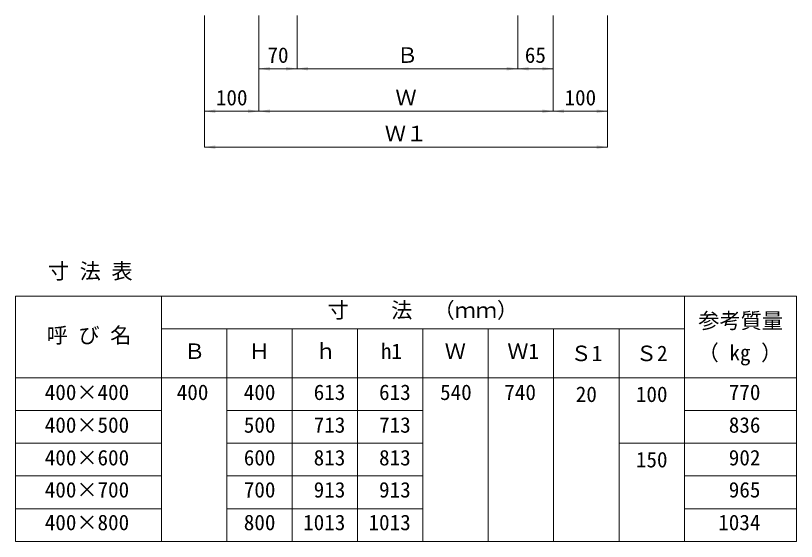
# Model space of a CAD drawing. Units: millimetres at full size. Extents: x 6872 to 78201, y -34623 to -7860.
# Drawn here: x 22126 to 23559, y -31337 to -30373 of the extents above; entities that cross this region are included whole.
import ezdxf
from ezdxf.enums import TextEntityAlignment as Align

# ---------------------------------------------------------------- set-up
doc = ezdxf.new("R2010")
doc.units = ezdxf.units.MM
doc.header["$LTSCALE"] = 16
for name, color, linetype, lineweight in [('0_2', 7, 'Continuous', 20), ('_0-0_', 7, 'Continuous', 20), ('_0-2_', 7, 'Continuous', 20), ('寸法線', 7, 'Continuous', 9)]:
    doc.layers.add(name, color=color, linetype=linetype, lineweight=lineweight)
doc.styles.add('ＭＳ ゴシック', font='')
doc.styles.get('ＭＳ ゴシック').set_extended_font_data('MS Gothic')

# ---------------------------------------------------------------- blocks, each defined once
blk = doc.blocks.new('filled_arrow')
at = {"color": 0, "linetype": 'Continuous', "lineweight": -2}
blk.add_solid([(7.5, 1.25), (0, 0), (7.5, -1.25)], dxfattribs=at)

msp = doc.modelspace()

# ---------------------------------------------------------------- linework, layer by layer
at = {"layer": '_0-0_'}
for p, q in [((23353.52, -30887.28), (23353.52, -31337.28)), ((22513.52, -30947.28), (22513.52, -31337.28)), ((22633.52, -30947.28), (22633.52, -31337.28)), ((22753.52, -30947.28), (22753.52, -31337.28)), ((22873.52, -30947.28), (22873.52, -31337.28)), ((22993.52, -30947.28), (22993.52, -31337.28)), ((23113.52, -30947.28), (23113.52, -31337.28)), ((23233.52, -30947.28), (23233.52, -31337.28))]:
    msp.add_line(p, q, dxfattribs=at)
at = {"layer": '_0-2_'}
for p, q in [((22125.79, -30887.28), (23559.14, -30887.28)), ((22125.79, -30887.28), (22125.79, -31337.28)), ((22393.52, -30887.28), (22393.52, -31337.28)), ((23353.52, -30887.28), (23353.52, -31337.28)), ((23559.14, -30887.28), (23559.14, -31337.28)), ((22393.52, -30947.28), (23353.52, -30947.28)), ((22125.79, -31037.28), (23559.14, -31037.28)), ((22125.79, -31037.28), (22500.79, -31037.28)), ((22125.79, -31097.28), (22393.52, -31097.28)), ((22513.52, -31097.28), (22873.52, -31097.28)), ((23353.52, -31097.28), (23559.14, -31097.28)), ((22393.52, -31157.28), (22125.79, -31157.28)), ((22513.52, -31157.28), (22873.52, -31157.28)), ((23233.52, -31157.28), (23559.14, -31157.28)), ((22125.79, -31217.28), (22393.52, -31217.28)), ((22513.52, -31217.28), (22873.52, -31217.28)), ((23353.52, -31217.28), (23559.14, -31217.28)), ((22393.52, -31277.28), (22125.79, -31277.28)), ((22513.52, -31277.28), (22873.52, -31277.28)), ((23353.52, -31277.28), (23559.14, -31277.28)), ((22125.79, -31337.28), (23559.14, -31337.28))]:
    msp.add_line(p, q, dxfattribs=at)
at = {"layer": '寸法線'}
for p, q in [((22472.47, -30372.54), (22472.47, -30613.89)), ((22472.47, -30372.54), (22472.47, -30547.99)), ((22572.47, -30372.54), (22572.47, -30547.99)), ((22572.47, -30372.54), (22572.47, -30469.93)), ((22572.47, -30372.54), (22572.47, -30547.99)), ((22642.47, -30372.54), (22642.47, -30469.93)), ((22642.47, -30372.54), (22642.47, -30469.93)), ((23047.47, -30372.54), (23047.47, -30469.93)), ((23047.47, -30372.54), (23047.47, -30469.93)), ((23112.47, -30372.54), (23112.47, -30547.99)), ((23112.47, -30372.54), (23112.47, -30469.93)), ((23112.47, -30372.54), (23112.47, -30547.99)), ((23212.47, -30372.54), (23212.47, -30613.89)), ((23212.47, -30372.54), (23212.47, -30547.99)), ((22642.47, -30469.93), (22572.47, -30469.93)), ((22642.47, -30469.93), (23047.47, -30469.93)), ((23047.47, -30469.93), (23112.47, -30469.93)), ((22572.47, -30547.99), (22472.47, -30547.99)), ((22572.47, -30547.99), (23112.47, -30547.99)), ((23112.47, -30547.99), (23212.47, -30547.99)), ((22472.47, -30613.89), (23212.47, -30613.89))]:
    msp.add_line(p, q, dxfattribs=at)

# ---------------------------------------------------------------- block references
at = {"layer": '寸法線', "xscale": 2.67, "yscale": 2.67}
for p in [(22572.47, -30469.93), (22642.47, -30469.93), (23047.47, -30469.93), (22472.47, -30547.99), (22572.47, -30547.99), (23112.47, -30547.99), (22472.47, -30613.89)]:
    msp.add_blockref('filled_arrow', p, dxfattribs=at)
at = {"layer": '寸法線', "xscale": 2.67, "yscale": 2.67, "rotation": 180}
for p in [(22642.47, -30469.93), (23047.47, -30469.93), (23112.47, -30469.93), (22572.47, -30547.99), (23112.47, -30547.99), (23212.47, -30547.99), (23212.47, -30613.89)]:
    msp.add_blockref('filled_arrow', p, dxfattribs=at)

# ---------------------------------------------------------------- texts
at = {"layer": '0_2', "style": 'ＭＳ ゴシック'}
for s, p in [('寸 法 表', (22185.22, -30864.16)), ('参考質量', (23379.16, -30955.11)), ('呼 び 名', (22182.88, -30981.88)), ('Ｂ', (22434.9, -31011.12)), ('Ｈ', (22553.92, -31011.12)), ('ｈ', (22675.6, -31011.12)), ('h1', (22796.29, -31011.12)), ('Ｗ', (22913.55, -31011.12)), ('Ｗ1', (23028.45, -31011.12)), ('（ kg ）', (23377.93, -31013.77)), ('400×400', (22179.27, -31086.45)), ('400', (22421.58, -31086.45)), ('400', (22544.66, -31086.45)), (' 613', (22653.63, -31086.45)), (' 613', (22773.63, -31086.45)), ('540', (22904.99, -31086.45)), ('740', (23022.92, -31086.45)), (' 770', (23415.66, -31086.45)), ('400×500', (22179.27, -31146.45)), ('500', (22544.66, -31146.45)), (' 713', (22653.63, -31146.45)), (' 713', (22773.63, -31146.45)), (' 836', (23415.66, -31146.45)), ('400×600', (22179.27, -31206.45)), ('600', (22544.66, -31206.45)), (' 813', (22653.63, -31206.45)), (' 813', (22773.63, -31206.45)), (' 902', (23415.66, -31206.45)), ('400×700', (22179.27, -31265.34)), ('700', (22544.66, -31265.34)), (' 913', (22653.63, -31265.34)), (' 913', (22773.63, -31265.34)), (' 965', (23415.66, -31265.34)), ('400×800', (22179.27, -31325.34)), ('800', (22544.66, -31325.34)), ('1013', (22653.63, -31325.34)), ('1013', (22773.63, -31325.34)), ('1034', (23415.66, -31325.34))]:
    msp.add_text(s, height=28.48, dxfattribs=at).set_placement(p, align=Align.BOTTOM_LEFT)
msp.add_text('寸\u3000  法\u3000（ｍｍ）', height=28.48, dxfattribs=at).set_placement((22873.52, -30935.79), align=Align.BOTTOM_CENTER)
for s, p in [('Ｓ1', (23173.52, -30992.28)), ('Ｓ2', (23293.52, -30992.28)), ('20', (23173.52, -31067.28)), ('100', (23293.52, -31067.28)), ('150', (23293.52, -31187.28))]:
    msp.add_text(s, height=28.48, dxfattribs=at).set_placement(p, align=Align.MIDDLE_CENTER)
at = {"layer": '寸法線', "style": 'ＭＳ ゴシック'}
for s, p in [('70', (22607.47, -30444.93)), ('Ｂ', (22844.97, -30444.93)), ('65', (23079.97, -30444.93)), ('100', (22522.47, -30522.99)), ('Ｗ', (22842.47, -30522.99)), ('100', (23162.47, -30522.99)), ('Ｗ１', (22842.47, -30588.89))]:
    msp.add_text(s, height=28.48, dxfattribs=at).set_placement(p, align=Align.MIDDLE_CENTER)

doc.saveas('drawing.dxf')
